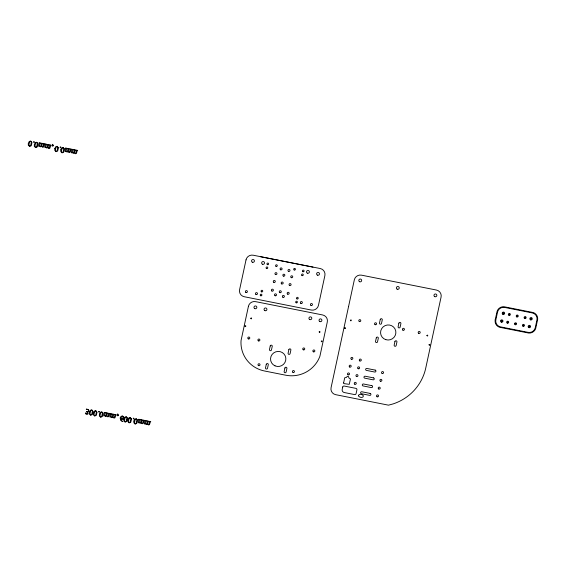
<?xml version="1.0" encoding="UTF-8"?>
<svg xmlns="http://www.w3.org/2000/svg" width="566" height="566" viewBox="0 0 566 566"><rect width="100%" height="100%" fill="white"/><g stroke="black" fill="none" stroke-linecap="round" stroke-linejoin="round"><path stroke-width="0.85" d="M260.417 256.681L312.984 267.124M28.314 143.361L28.3 145.144L29.566 146.417L31.165 145.766L32 142.618L30.691 141.026L29.276 141.465L28.314 143.361M34.321 144.556L34.307 146.339L35.58 147.613L37.172 146.955L38.014 143.814L36.705 142.222L35.283 142.66L34.321 144.556M54.796 148.625L54.789 150.407L56.055 151.681L57.654 151.023L58.489 147.882L57.18 146.29L55.765 146.728L54.796 148.625M60.81 149.82L60.795 151.603L62.062 152.87L63.661 152.219L64.496 149.077L63.187 147.485L61.772 147.924L60.81 149.82M89.386 412.19L89.371 413.972L90.638 415.239L92.237 414.588L93.072 411.447L91.763 409.855L90.348 410.293L89.386 412.19M93.39 412.982L93.376 414.765L94.642 416.038L96.241 415.38L97.076 412.239L95.767 410.647L94.352 411.086L93.39 412.982M99.397 414.178L99.383 415.96L100.656 417.227L102.248 416.576L103.09 413.435L101.781 411.843L100.359 412.281L99.397 414.178M123.883 419.038L123.869 420.821L125.136 422.095L126.734 421.444L127.569 418.295L126.26 416.703L124.845 417.142L123.883 419.038M127.888 419.838L127.874 421.62L129.14 422.887L130.739 422.236L131.574 419.095L130.265 417.503L128.85 417.941L127.888 419.838M133.894 421.033L133.88 422.816L135.154 424.083L136.746 423.432L137.588 420.29L136.279 418.698L134.857 419.137L133.894 421.033M319.174 331.917C320.038 333.742 320.512 330.374 319.174 331.917M343.59 382.956L344.036 383.628L349.25 384.328L350.495 378.873L348.989 378.074L348.571 376.779A1.012 0.99 -16.4 0 0 347.177 376.503L346.25 377.529L344.736 377.727L343.59 382.956M358.497 395.804C358.908 397.488 363.372 398.365 363.386 396.002C363.16 394.24 358.42 393.37 358.497 395.804M516.864 315.962C517.487 317.314 517.855 314.83 516.864 315.962M120.954 417.793L120.919 418.515L121.655 419.031L122.723 418.55L123.07 416.718L122.482 416.187L121.492 416.618L120.954 417.793M41.516 143.545L40.993 146.092L40.363 146.361L39.585 145.717L40.236 143.226C42.096 143.24 37.71 142.356 39.316 143.028C38.927 144.288 37.851 147.464 39.5 145.978L40.618 146.842L41.608 146.339L42.726 147.259L43.674 146.919L44.544 144.097C46.391 144.075 41.969 143.184 43.667 143.934L43.122 146.58L42.485 146.785L41.728 146.134L42.372 143.707C44.318 143.63 39.762 142.71 41.516 143.545M47.749 144.783L47.226 147.33L46.596 147.599L45.818 146.955L46.469 144.464C48.329 144.479 43.943 143.594 45.549 144.266C45.153 145.526 44.077 148.702 45.733 147.217L46.844 148.08L47.841 147.577L48.959 148.497L49.907 148.158L50.777 145.335C52.624 145.313 48.202 144.422 49.9 145.172L49.355 147.818L48.718 148.023L47.961 147.372L48.598 144.946C50.551 144.868 45.995 143.948 47.749 144.783M68.005 148.808L67.481 151.355L66.852 151.624L66.073 150.981L66.717 148.49C68.585 148.504 64.199 147.62 65.805 148.292C65.408 149.551 64.333 152.728 65.981 151.242L67.099 152.105L68.097 151.603L69.215 152.523L70.163 152.183L71.026 149.36C72.88 149.332 68.458 148.448 70.156 149.198L69.611 151.844L68.974 152.042L68.217 151.398L68.854 148.971C70.807 148.886 66.25 147.974 68.005 148.808M74.238 150.047L73.707 152.594L73.085 152.862L72.306 152.219L72.95 149.728C74.818 149.742 70.432 148.858 72.031 149.53C71.641 150.789 70.566 153.966 72.215 152.48L73.332 153.344L74.323 152.841L75.448 153.761L76.396 153.421L77.259 150.598C79.106 150.57 74.691 149.686 76.382 150.436L75.844 153.082L75.207 153.28L74.45 152.636L75.087 150.209C77.033 150.124 72.483 149.212 74.238 150.047M106.592 413.166L106.068 415.713L105.439 415.982L104.66 415.338L105.311 412.847C107.172 412.862 102.786 411.977 104.392 412.649C104.002 413.909 102.92 417.085 104.576 415.6L105.693 416.463L106.684 415.96L107.802 416.88L108.75 416.541L109.62 413.718C111.467 413.696 107.045 412.805 108.743 413.555L108.198 416.201L107.561 416.399L106.804 415.755L107.441 413.329C109.394 413.251 104.837 412.331 106.592 413.166M112.825 414.404L112.301 416.951L111.672 417.22L110.894 416.576L111.544 414.086C113.405 414.1 109.019 413.215 110.625 413.887C110.229 415.147 109.153 418.324 110.809 416.838L111.919 417.701L112.917 417.199L114.035 418.118L114.983 417.779L115.853 414.956C117.7 414.935 113.278 414.043 114.976 414.793L114.431 417.439L113.794 417.637L113.037 416.993L113.674 414.567C115.627 414.489 111.07 413.569 112.825 414.404M141.09 420.022L140.566 422.561L139.936 422.83L139.158 422.194L139.809 419.696C141.67 419.717 137.283 418.833 138.889 419.498C138.5 420.764 137.425 423.941 139.073 422.455L140.191 423.311L141.182 422.816L142.299 423.736L143.255 423.396L144.118 420.566C145.964 420.545 141.542 419.661 143.24 420.411L142.696 423.05L142.059 423.255L141.302 422.611L141.946 420.184C143.891 420.099 139.335 419.187 141.09 420.022M147.323 421.26L146.799 423.8L146.169 424.068L145.391 423.432L146.042 420.934C147.903 420.955 143.516 420.071 145.122 420.736C144.726 422.003 143.651 425.179 145.306 423.693L146.417 424.55L147.415 424.054L148.533 424.974L149.481 424.634L150.351 421.804C152.197 421.783 147.776 420.899 149.474 421.649L148.929 424.288L148.292 424.493L147.535 423.849L148.172 421.422C150.124 421.337 145.568 420.425 147.323 421.26M244.993 326.066C245.722 327.919 246.415 324.629 244.993 326.066M321.29 341.22C322.019 343.074 322.712 339.791 321.29 341.22M344.652 328.047C345.373 329.9 346.067 326.617 344.652 328.047M426.934 335.475C427.663 337.329 428.356 334.046 426.934 335.475M515.187 323.717C515.732 325.103 516.249 322.641 515.187 323.717M528.793 326.419C529.627 328.549 530.42 324.771 528.793 326.419M502.87 313.154C503.69 315.29 504.504 311.519 502.87 313.154M31.349 142.031L30.727 145.342L29.595 146.205L28.916 144.953L29.545 142.045L30.691 141.252L31.349 142.031M37.356 143.226L36.733 146.537L35.601 147.401L34.922 146.141L35.552 143.24L36.705 142.448L37.356 143.226M57.838 147.294L57.208 150.606L56.076 151.469L55.397 150.209L56.027 147.309L57.18 146.516L57.838 147.294M63.845 148.49L63.222 151.801L62.09 152.657L61.411 151.405L62.041 148.504L63.187 147.712L63.845 148.49M92.421 410.852L91.798 414.163L90.666 415.027L89.98 413.774L90.61 410.874L91.763 410.074L92.421 410.852M96.425 411.652L95.803 414.963L94.671 415.826L93.991 414.567L94.621 411.666L95.767 410.874L96.425 411.652M102.432 412.847L101.809 416.159L100.677 417.015L99.998 415.762L100.628 412.862L101.781 412.069L102.432 412.847M126.918 417.708L126.296 421.019L125.164 421.882L124.478 420.63L125.114 417.722L126.26 416.93L126.918 417.708M130.923 418.507L130.3 421.819L129.168 422.675L128.489 421.422L129.119 418.522L130.265 417.729L130.923 418.507M136.93 419.696L136.307 423.007L135.175 423.87L134.496 422.618L135.125 419.717L136.279 418.918L136.93 419.696M495.229 319.769L495.108 320.597A6.686 6.551 -16.4 0 0 499.53 327.254L528.835 333.077A6.686 6.551 -16.4 0 0 535.648 328.655L537.686 319.203A6.686 6.551 -16.4 0 0 533.264 312.545L503.959 306.722A6.686 6.551 -16.4 0 0 497.146 311.144L495.229 319.769M250.788 318.262C251.389 320.186 252.323 316.903 250.788 318.262M350.446 320.243C351.047 322.174 351.981 318.891 350.446 320.243M508.99 314.342C509.407 315.771 510.143 313.359 508.99 314.342M501.207 320.865C501.78 323.08 503.018 319.422 501.207 320.865M530.491 318.573C531.057 320.795 532.302 317.137 530.491 318.573M246.026 259.865L239.588 289.721A6.056 5.936 -16.4 0 0 244.25 296.726L311.279 310.048A6.056 5.936 -16.4 0 0 318.453 305.385L324.884 275.564A6.092 5.971 -16.4 0 0 320.2 268.525L253.2 255.209A6.056 5.936 -16.4 0 0 246.026 259.865M248.432 306.298L241.045 340.562A29.75 29.177 -16.4 0 0 264.499 370.985L285.78 375.216A29.772 29.191 -16.4 0 0 319.91 356.226L327.297 321.962A6.056 5.936 -16.4 0 0 322.641 314.958L255.606 301.643A6.056 5.936 -16.4 0 0 248.432 306.298M266.275 364.341L265.525 367.843A1.026 1.005 -16.4 0 0 266.31 369.025A1.026 1.005 -16.4 0 0 267.527 368.24L268.277 364.737A1.026 1.005 -16.4 0 0 267.492 363.556A1.026 1.005 -16.4 0 0 266.275 364.341M270.237 345.975L269.48 349.477A1.026 1.005 -16.4 0 0 270.272 350.665A1.026 1.005 -16.4 0 0 271.482 349.873L272.239 346.378A1.026 1.005 -16.4 0 0 271.454 345.189A1.026 1.005 -16.4 0 0 270.237 345.975M284.903 368.042L284.153 371.544A1.026 1.005 -16.4 0 0 284.939 372.725A1.026 1.005 -16.4 0 0 286.155 371.94L286.905 368.438A1.026 1.005 -16.4 0 0 286.12 367.256A1.026 1.005 -16.4 0 0 284.903 368.042M288.865 349.682L288.108 353.177A1.026 1.005 -16.4 0 0 288.901 354.366A1.026 1.005 -16.4 0 0 290.11 353.573L290.867 350.078A1.026 1.005 -16.4 0 0 290.082 348.889A1.026 1.005 -16.4 0 0 288.865 349.682M348.599 306.39L331.06 387.71A6.021 5.908 -16.4 0 0 335.695 394.679L388.502 405.171L393.073 403.919A48.662 47.714 -16.4 0 0 425.965 367.058L441.084 297.037A6.049 5.929 -16.4 0 0 436.436 290.047L361.497 275.161A6.056 5.936 -16.4 0 0 354.337 279.816L348.599 306.39M342.72 387.017L342.197 389.422A2.681 2.632 -16.4 0 0 344.262 392.528L354.599 394.587A1.266 1.238 -16.4 0 0 356.099 393.611L356.913 389.84A1.266 1.238 -16.4 0 0 355.936 388.375L344.22 386.047A1.266 1.238 -16.4 0 0 342.72 387.017M376.298 337.867L375.541 341.369A1.026 1.005 -16.4 0 0 376.326 342.557A1.026 1.005 -16.4 0 0 377.543 341.765L378.3 338.27A1.026 1.005 -16.4 0 0 377.508 337.081A1.026 1.005 -16.4 0 0 376.298 337.867M380.253 319.507L379.503 323.002A1.026 1.005 -16.4 0 0 380.288 324.191A1.026 1.005 -16.4 0 0 381.505 323.398L382.255 319.903A1.026 1.005 -16.4 0 0 381.47 318.715A1.026 1.005 -16.4 0 0 380.253 319.507M394.927 341.567L394.169 345.069A1.026 1.005 -16.4 0 0 394.955 346.258A1.026 1.005 -16.4 0 0 396.172 345.465L396.929 341.97A1.026 1.005 -16.4 0 0 396.136 340.782A1.026 1.005 -16.4 0 0 394.927 341.567M398.881 323.207L398.131 326.702A1.026 1.005 -16.4 0 0 398.917 327.891A1.026 1.005 -16.4 0 0 400.134 327.098L400.884 323.603A1.026 1.005 -16.4 0 0 400.098 322.415A1.026 1.005 -16.4 0 0 398.881 323.207M497.521 312.099L495.844 319.868A6.056 5.936 -16.4 0 0 500.5 326.879L528.099 332.362A6.056 5.936 -16.4 0 0 535.273 327.707L536.95 319.932A6.056 5.936 -16.4 0 0 532.295 312.927L504.695 307.437A6.056 5.936 -16.4 0 0 497.521 312.099M507.32 322.096C507.66 323.547 508.516 321.177 507.32 322.096M523.09 325.224C523.409 326.681 524.307 324.325 523.09 325.224M429.063 344.729C429.46 346.682 430.705 343.555 429.063 344.729M524.774 317.448C524.944 318.842 526.111 316.748 524.816 317.363M86.527 411.631L87.567 413.272L86.449 413.951L85.353 412.89L85.735 413.937L87.645 414.347L88.133 413.661L87.617 412.43L88.947 411.241L88.643 409.834L86.393 408.949L86.35 409.551L87.61 409.345L88.346 409.869L88.445 410.718L88.07 411.397L86.527 411.631M122.822 421.599L120.749 420.467L120.162 417.913L121.089 416.328L122.482 415.939L123.551 416.746L123.742 418.111L123.055 419.236L121.916 419.456L120.94 418.911L121.492 420.637L122.822 421.599M53.232 145.667L52.921 146.155L52.1 146.042L52.256 145.441L52.963 145.405L52.596 144.28L53.232 145.667M118.308 415.288L117.997 415.777L117.176 415.663L117.332 415.055L118.039 415.027L117.671 413.902L118.308 415.288M33.797 141.762L33.663 142.377L34.293 142.505L34.427 141.882L33.797 141.762M60.279 147.019L60.152 147.641L60.781 147.768L60.916 147.146L60.279 147.019M98.873 411.376L98.739 411.998L99.368 412.126L99.503 411.503L98.873 411.376M133.371 418.232L133.236 418.854L133.866 418.974L134.001 418.359L133.371 418.232M375.138 370.093L366.86 368.452A1.012 0.99 -16.4 0 0 365.664 369.223A1.012 0.99 -16.4 0 0 366.435 370.39L374.72 372.039A1.012 0.99 -16.4 0 0 375.916 371.261A1.012 0.99 -16.4 0 0 375.138 370.093M373.461 377.869L365.183 376.227A1.012 0.99 -16.4 0 0 363.988 376.998A1.012 0.99 -16.4 0 0 364.759 378.166L373.044 379.814A1.012 0.99 -16.4 0 0 374.239 379.036A1.012 0.99 -16.4 0 0 373.461 377.869M371.784 385.644L363.506 383.996A1.012 0.99 -16.4 0 0 362.311 384.774A1.012 0.99 -16.4 0 0 363.082 385.941L371.367 387.59A1.012 0.99 -16.4 0 0 372.562 386.811A1.012 0.99 -16.4 0 0 371.784 385.644M370.107 393.42L361.83 391.771A1.012 0.99 -16.4 0 0 360.634 392.549A1.012 0.99 -16.4 0 0 361.412 393.717L369.69 395.365A1.012 0.99 -16.4 0 0 370.886 394.587A1.012 0.99 -16.4 0 0 370.107 393.42M507.327 323.158A1.012 0.99 -16.4 0 0 508.664 322.033A1.012 0.99 -16.4 0 0 507.023 321.467A1.012 0.99 -16.4 0 0 507.327 323.158M509.06 315.396A1.012 0.99 -16.4 0 0 510.327 314.208A1.012 0.99 -16.4 0 0 508.657 313.734A1.012 0.99 -16.4 0 0 509.06 315.396M516.836 316.925A1.012 0.99 -16.4 0 0 518.237 315.892A1.012 0.99 -16.4 0 0 516.638 315.22A1.012 0.99 -16.4 0 0 516.836 316.925M515.102 324.679A1.012 0.99 -16.4 0 0 516.567 323.724A1.012 0.99 -16.4 0 0 515.01 322.96A1.012 0.99 -16.4 0 0 515.102 324.679M523.083 326.285A1.012 0.99 -16.4 0 0 524.441 325.188A1.012 0.99 -16.4 0 0 522.807 324.594A1.012 0.99 -16.4 0 0 523.083 326.285M524.746 318.502A1.012 0.99 -16.4 0 0 526.118 317.427A1.012 0.99 -16.4 0 0 524.498 316.804A1.012 0.99 -16.4 0 0 524.746 318.502M528.814 327.594A1.21 1.189 -16.4 0 0 530.568 326.455A1.21 1.189 -16.4 0 0 528.701 325.535A1.21 1.189 -16.4 0 0 528.814 327.594M530.646 319.882A1.21 1.189 -16.4 0 0 532.224 318.509A1.21 1.189 -16.4 0 0 530.243 317.866A1.21 1.189 -16.4 0 0 530.646 319.882M501.37 322.174A1.21 1.189 -16.4 0 0 502.948 320.802A1.21 1.189 -16.4 0 0 500.96 320.158A1.21 1.189 -16.4 0 0 501.37 322.174M502.884 314.335A1.21 1.189 -16.4 0 0 504.646 313.203A1.21 1.189 -16.4 0 0 502.778 312.276A1.21 1.189 -16.4 0 0 502.884 314.335M358.158 368.714A1.012 0.99 -16.4 0 0 359.622 367.766A1.012 0.99 -16.4 0 0 358.066 367.001A1.012 0.99 -16.4 0 0 358.158 368.714M380.437 381.215A1.012 0.99 -16.4 0 0 381.894 380.267A1.012 0.99 -16.4 0 0 380.345 379.503A1.012 0.99 -16.4 0 0 380.437 381.215M354.811 384.236A1.012 0.99 -16.4 0 0 356.276 383.281A1.012 0.99 -16.4 0 0 354.719 382.517A1.012 0.99 -16.4 0 0 354.811 384.236M349.724 367.037A1.012 0.99 -16.4 0 0 351.182 366.089A1.012 0.99 -16.4 0 0 349.632 365.325A1.012 0.99 -16.4 0 0 349.724 367.037M348.048 374.812A1.012 0.99 -16.4 0 0 349.505 373.864A1.012 0.99 -16.4 0 0 347.956 373.1A1.012 0.99 -16.4 0 0 348.048 374.812M377.076 396.78A1.012 0.99 -16.4 0 0 378.541 395.832A1.012 0.99 -16.4 0 0 376.984 395.068A1.012 0.99 -16.4 0 0 377.076 396.78M378.753 389.012A1.012 0.99 -16.4 0 0 380.218 388.057A1.012 0.99 -16.4 0 0 378.661 387.293A1.012 0.99 -16.4 0 0 378.753 389.012M397.169 289.176A1.443 1.415 -16.4 0 0 399.256 287.825A1.443 1.415 -16.4 0 0 397.035 286.736A1.443 1.415 -16.4 0 0 397.169 289.176M375.109 324.658A1.012 0.99 -16.4 0 0 376.574 323.71A1.012 0.99 -16.4 0 0 375.017 322.945A1.012 0.99 -16.4 0 0 375.109 324.658M359.339 321.523A1.012 0.99 -16.4 0 0 360.797 320.575A1.012 0.99 -16.4 0 0 359.247 319.811A1.012 0.99 -16.4 0 0 359.339 321.523M402.964 330.19A1.012 0.99 -16.4 0 0 404.428 329.242A1.012 0.99 -16.4 0 0 402.872 328.478A1.012 0.99 -16.4 0 0 402.964 330.19M434.752 296.648A1.443 1.415 -16.4 0 0 436.846 295.289A1.443 1.415 -16.4 0 0 434.624 294.2A1.443 1.415 -16.4 0 0 434.752 296.648M418.734 333.324A1.012 0.99 -16.4 0 0 420.198 332.376A1.012 0.99 -16.4 0 0 418.642 331.612A1.012 0.99 -16.4 0 0 418.734 333.324M359.58 281.712A1.443 1.415 -16.4 0 0 361.674 280.354A1.443 1.415 -16.4 0 0 359.452 279.264A1.443 1.415 -16.4 0 0 359.58 281.712M385.828 339.664A7.669 7.521 -16.4 0 0 395.719 330.862A7.669 7.521 -16.4 0 0 383.111 326.922A7.669 7.521 -16.4 0 0 385.828 339.664M382.107 373.44A1.012 0.99 -16.4 0 0 383.571 372.492A1.012 0.99 -16.4 0 0 382.022 371.728A1.012 0.99 -16.4 0 0 382.107 373.44M351.394 359.261A1.012 0.99 -16.4 0 0 352.859 358.313A1.012 0.99 -16.4 0 0 351.309 357.549A1.012 0.99 -16.4 0 0 351.394 359.261M359.835 360.938A1.012 0.99 -16.4 0 0 361.299 359.99A1.012 0.99 -16.4 0 0 359.743 359.226A1.012 0.99 -16.4 0 0 359.835 360.938M356.509 376.496A1.012 0.99 -16.4 0 0 357.974 375.541A1.012 0.99 -16.4 0 0 356.417 374.784A1.012 0.99 -16.4 0 0 356.509 376.496M303.284 349.816A1.012 0.99 -16.4 0 0 304.749 348.868A1.012 0.99 -16.4 0 0 303.192 348.104A1.012 0.99 -16.4 0 0 303.284 349.816M264.838 310.628A1.443 1.415 -16.4 0 0 266.926 309.269A1.443 1.415 -16.4 0 0 264.711 308.18A1.443 1.415 -16.4 0 0 264.838 310.628M258.429 340.902A1.012 0.99 -16.4 0 0 259.893 339.954A1.012 0.99 -16.4 0 0 258.337 339.19A1.012 0.99 -16.4 0 0 258.429 340.902M309.708 319.535A1.443 1.415 -16.4 0 0 311.795 318.184A1.443 1.415 -16.4 0 0 309.574 317.094A1.443 1.415 -16.4 0 0 309.708 319.535M275.041 365.855A7.669 7.521 -16.4 0 0 285.823 358.137A7.669 7.521 -16.4 0 0 273.732 352.88A7.669 7.521 -16.4 0 0 275.041 365.855M319.811 321.545A1.443 1.415 -16.4 0 0 321.905 320.193A1.443 1.415 -16.4 0 0 319.684 319.104A1.443 1.415 -16.4 0 0 319.811 321.545M313.394 351.826A1.012 0.99 -16.4 0 0 314.859 350.878A1.012 0.99 -16.4 0 0 313.302 350.113A1.012 0.99 -16.4 0 0 313.394 351.826M248.333 338.9A1.012 0.99 -16.4 0 0 249.797 337.952A1.012 0.99 -16.4 0 0 248.241 337.187A1.012 0.99 -16.4 0 0 248.333 338.9M254.757 308.619A1.443 1.415 -16.4 0 0 256.844 307.267A1.443 1.415 -16.4 0 0 254.622 306.178A1.443 1.415 -16.4 0 0 254.757 308.619M258.542 365.608A1.012 0.99 -16.4 0 0 260.006 364.66A1.012 0.99 -16.4 0 0 258.45 363.896A1.012 0.99 -16.4 0 0 258.542 365.608M293.089 372.499A1.012 0.99 -16.4 0 0 294.405 371.36A1.012 0.99 -16.4 0 0 292.756 370.815A1.012 0.99 -16.4 0 0 293.089 372.499M256.002 294.504A1.012 0.99 -16.4 0 0 257.466 293.556A1.012 0.99 -16.4 0 0 255.91 292.792A1.012 0.99 -16.4 0 0 256.002 294.504M262.426 264.23A1.443 1.415 -16.4 0 0 264.52 262.872A1.443 1.415 -16.4 0 0 262.299 261.782A1.443 1.415 -16.4 0 0 262.426 264.23M307.296 273.145A1.443 1.415 -16.4 0 0 309.383 271.786A1.443 1.415 -16.4 0 0 307.161 270.697A1.443 1.415 -16.4 0 0 307.296 273.145M300.893 303.426A1.012 0.99 -16.4 0 0 302.35 302.477A1.012 0.99 -16.4 0 0 300.801 301.713A1.012 0.99 -16.4 0 0 300.893 303.426M317.392 275.133A1.443 1.415 -16.4 0 0 319.479 273.774A1.443 1.415 -16.4 0 0 317.257 272.685A1.443 1.415 -16.4 0 0 317.392 275.133M310.982 305.414A1.012 0.99 -16.4 0 0 312.446 304.458A1.012 0.99 -16.4 0 0 310.897 303.694A1.012 0.99 -16.4 0 0 310.982 305.414M252.33 262.207A1.443 1.415 -16.4 0 0 254.417 260.848A1.443 1.415 -16.4 0 0 252.195 259.759A1.443 1.415 -16.4 0 0 252.33 262.207M245.927 292.488A1.012 0.99 -16.4 0 0 247.392 291.532A1.012 0.99 -16.4 0 0 245.835 290.775A1.012 0.99 -16.4 0 0 245.927 292.488M266.65 268.574A0.849 0.835 -16.4 0 0 267.76 267.619A0.849 0.835 -16.4 0 0 266.374 267.159A0.849 0.835 -16.4 0 0 266.65 268.574M267.407 264.655A0.849 0.835 -16.4 0 0 268.609 263.813A0.849 0.835 -16.4 0 0 267.279 263.218A0.849 0.835 -16.4 0 0 267.407 264.655M302.025 275.578A0.849 0.835 -16.4 0 0 303.263 274.786A0.849 0.835 -16.4 0 0 301.954 274.135A0.849 0.835 -16.4 0 0 302.025 275.578M302.916 271.715A0.849 0.835 -16.4 0 0 304.098 270.845A0.849 0.835 -16.4 0 0 302.753 270.279A0.849 0.835 -16.4 0 0 302.916 271.715M276.059 266.367A0.849 0.835 -16.4 0 0 277.283 265.567A0.849 0.835 -16.4 0 0 275.982 264.923A0.849 0.835 -16.4 0 0 276.059 266.367M294.193 269.968A0.849 0.835 -16.4 0 0 295.424 269.168A0.849 0.835 -16.4 0 0 294.115 268.525A0.849 0.835 -16.4 0 0 294.193 269.968M296.167 302.789A0.849 0.835 -16.4 0 0 297.391 301.989A0.849 0.835 -16.4 0 0 296.089 301.353A0.849 0.835 -16.4 0 0 296.167 302.789M297.001 298.905A0.849 0.835 -16.4 0 0 298.232 298.105A0.849 0.835 -16.4 0 0 296.924 297.461A0.849 0.835 -16.4 0 0 297.001 298.905M261.513 291.851A0.849 0.835 -16.4 0 0 262.744 291.051A0.849 0.835 -16.4 0 0 261.435 290.415A0.849 0.835 -16.4 0 0 261.513 291.851M260.848 295.799A0.849 0.835 -16.4 0 0 261.874 294.766A0.849 0.835 -16.4 0 0 260.459 294.412A0.849 0.835 -16.4 0 0 260.848 295.799M275.133 295.756A1.012 0.99 -16.4 0 0 276.491 294.667A1.012 0.99 -16.4 0 0 274.871 294.058A1.012 0.99 -16.4 0 0 275.133 295.756M282.943 297.291A1.012 0.99 -16.4 0 0 284.387 296.308A1.012 0.99 -16.4 0 0 282.816 295.579A1.012 0.99 -16.4 0 0 282.943 297.291M288.681 271.411A1.012 0.99 -16.4 0 0 289.955 270.23A1.012 0.99 -16.4 0 0 288.285 269.741A1.012 0.99 -16.4 0 0 288.681 271.411M280.701 269.812A1.012 0.99 -16.4 0 0 282.087 268.758A1.012 0.99 -16.4 0 0 280.481 268.107A1.012 0.99 -16.4 0 0 280.701 269.812M289.608 285.483A1.012 0.99 -16.4 0 0 291.073 284.528A1.012 0.99 -16.4 0 0 289.523 283.764A1.012 0.99 -16.4 0 0 289.608 285.483M287.712 294.179A1.012 0.99 -16.4 0 0 289.176 293.23A1.012 0.99 -16.4 0 0 287.62 292.466A1.012 0.99 -16.4 0 0 287.712 294.179M291.278 277.658A1.012 0.99 -16.4 0 0 292.742 276.71A1.012 0.99 -16.4 0 0 291.193 275.946A1.012 0.99 -16.4 0 0 291.278 277.658M281.719 283.913A1.012 0.99 -16.4 0 0 283.184 282.965A1.012 0.99 -16.4 0 0 281.627 282.201A1.012 0.99 -16.4 0 0 281.719 283.913M279.823 292.615A1.012 0.99 -16.4 0 0 281.288 291.66A1.012 0.99 -16.4 0 0 279.731 290.896A1.012 0.99 -16.4 0 0 279.823 292.615M283.389 276.095A1.012 0.99 -16.4 0 0 284.854 275.14A1.012 0.99 -16.4 0 0 283.297 274.376A1.012 0.99 -16.4 0 0 283.389 276.095M273.831 282.342A1.012 0.99 -16.4 0 0 275.295 281.394A1.012 0.99 -16.4 0 0 273.739 280.63A1.012 0.99 -16.4 0 0 273.831 282.342M271.935 291.044A1.012 0.99 -16.4 0 0 273.399 290.096A1.012 0.99 -16.4 0 0 271.843 289.332A1.012 0.99 -16.4 0 0 271.935 291.044M275.5 274.524A1.012 0.99 -16.4 0 0 276.965 273.576A1.012 0.99 -16.4 0 0 275.409 272.812A1.012 0.99 -16.4 0 0 275.5 274.524"/></g></svg>
